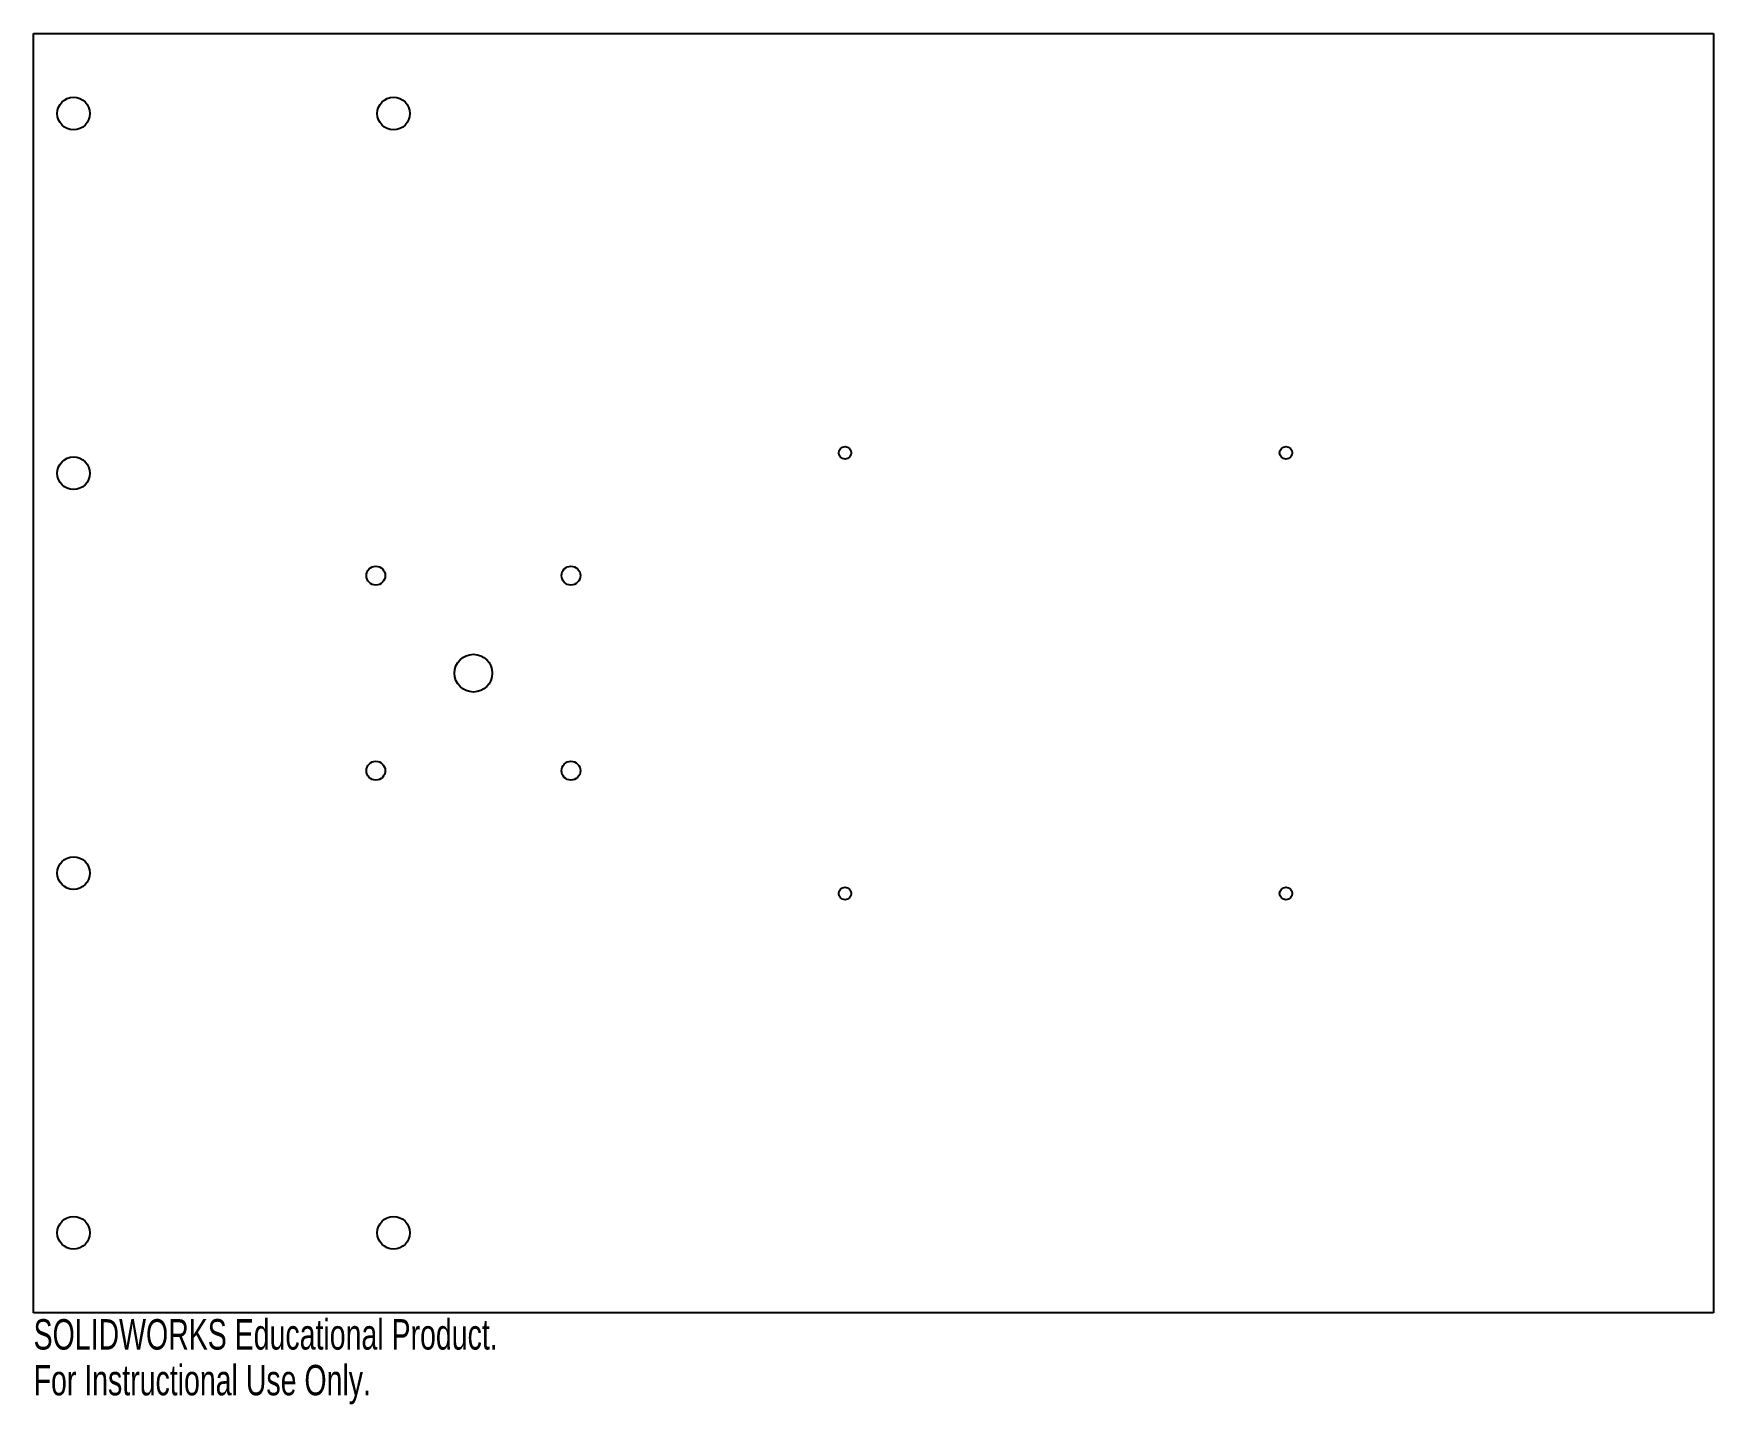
# Model space of a CAD drawing. Header units: inches. Extents: x -5.2 to 5.2, y -4.6 to 4.
import ezdxf

# ---------------------------------------------------------------- set-up
doc = ezdxf.new("R2010")
doc.units = ezdxf.units.IN
doc.header["$MEASUREMENT"] = 0
doc.styles.add('SLDTEXTSTYLE0', font='TXT', dxfattribs={"width": 0.7})

msp = doc.modelspace()

# ---------------------------------------------------------------- linework, layer by layer
at = {"color": 7, "linetype": 'Continuous', "lineweight": 25}
for p, q in [((-5.25, 4), (5.25, 4)), ((-5.25, -4), (-5.25, 4)), ((5.25, 4), (5.25, -4)), ((5.25, -4), (-5.25, -4))]:
    msp.add_line(p, q, dxfattribs=at)
for centre, radius in [((-5, 3.5), 0.102), ((-3, 3.5), 0.102), ((-0.178, 1.378), 0.0394), ((2.578, 1.378), 0.0394), ((-5, 1.25), 0.102), ((-3.111, 0.61), 0.0591), ((-1.891, 0.61), 0.0591), ((-2.501, 0), 0.118), ((-3.111, -0.61), 0.0591), ((-1.891, -0.61), 0.0591), ((-5, -1.25), 0.102), ((-0.178, -1.378), 0.0394), ((2.578, -1.378), 0.0394), ((-5, -3.5), 0.102), ((-3, -3.5), 0.102)]:
    msp.add_circle(centre, radius, dxfattribs=at)

# ---------------------------------------------------------------- texts
at = {"color": 7, "linetype": 'Continuous', "char_height": 0.1903, "attachment_point": 1, "style": 'SLDTEXTSTYLE0'}
for s, insert in [('SOLIDWORKS Educational Product.', (-5.25, -4.04)), ('For Instructional Use Only.', (-5.25, -4.326))]:
    msp.add_mtext(s, dxfattribs=dict(at, insert=insert))

doc.saveas('drawing.dxf')
